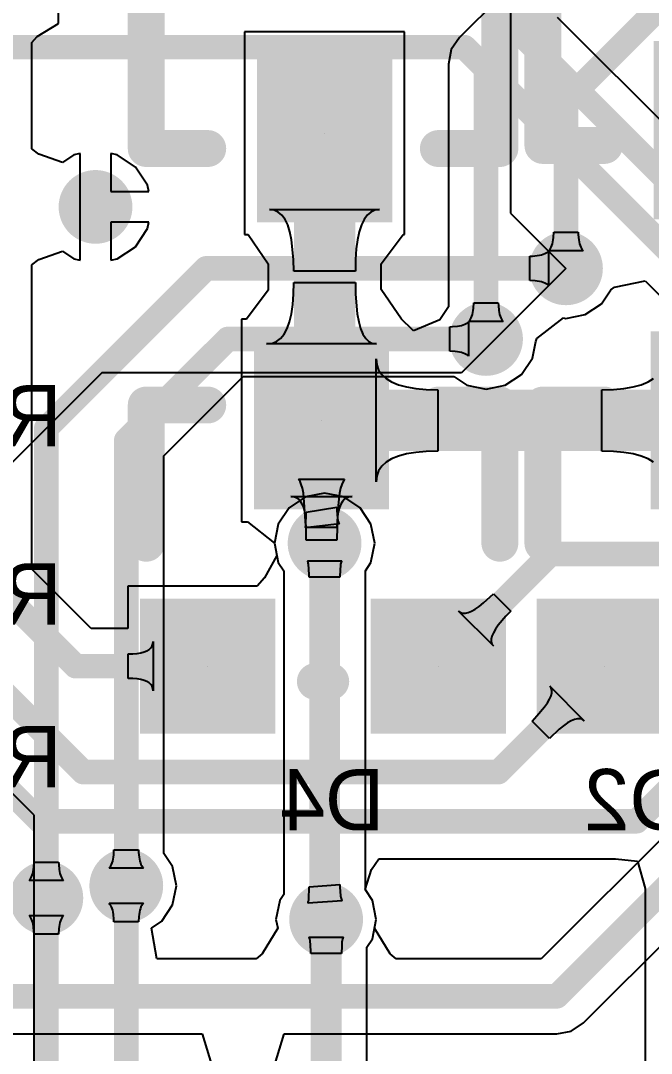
# Model space of a CAD drawing. Header units: millimetres. Extents: x -48 to 118, y -9 to 132.
# Drawn here: x 107.71 to 112.92, y 80.07 to 88.61 of the extents above; entities that cross this region are included whole.
import ezdxf

# ---------------------------------------------------------------- set-up
doc = ezdxf.new("R2010")
doc.units = ezdxf.units.MM
for name, color, linetype in [('BottomLayer', 5, 'Continuous'), ('BottomOverlay', 54, 'Continuous'), ('BottomPaste', 16, 'Continuous'), ('BottomSolder', 6, 'Continuous'), ('MultiLayer', 9, 'Continuous'), ('PadHoleLayer', 156, 'Continuous'), ('TopLayer', 1, 'Continuous'), ('TopSolder', 216, 'Continuous'), ('ViaHoleLayer', 16, 'Continuous')]:
    doc.layers.add(name, color=color, linetype=linetype)

# ---------------------------------------------------------------- blocks, each defined once
blk = doc.blocks.new('U_SOT_23_3_B_45')
at = {"layer": 'BottomLayer'}
for points in [[(-0.4572, -0.4572), (0.4572, -0.4572), (-0.4572, 0.4572), (0.4572, 0.4572)], [(1.4478, -0.4572), (2.3622, -0.4572), (1.4478, 0.4572), (2.3622, 0.4572)], [(0.508, -2.667), (1.4224, -2.667), (0.508, -1.397), (1.4224, -1.397)]]:
    blk.add_solid(points, dxfattribs=at)
at = {"layer": 'BottomOverlay', "const_width": 0.3048}
for points in [[(0.889, 0.127), (1.016, 0.127)], [(-0.508, -2.159), (-0.508, -1.016)], [(2.413, -2.159), (2.413, -1.016)], [(-0.508, -2.159), (0, -2.159)], [(1.905, -2.159), (2.413, -2.159)]]:
    blk.add_lwpolyline(points, dxfattribs=at)
at = {"layer": 'BottomOverlay', "const_width": 0.1524}
for points in [[(0.8128, 0.127, 1), (0.9652, 0.127, 1)], [(0.9398, 0.127, 1), (1.0922, 0.127, 1)], [(-0.5842, -1.016, 1), (-0.4318, -1.016, 1)], [(2.3368, -1.016, 1), (2.4892, -1.016, 1)], [(-0.5842, -2.159, 1), (-0.4318, -2.159, 1)], [(-0.5842, -2.159, 1), (-0.4318, -2.159, 1)], [(-0.0762, -2.159, 1), (0.0762, -2.159, 1)], [(1.8288, -2.159, 1), (1.9812, -2.159, 1)], [(2.3368, -2.159, 1), (2.4892, -2.159, 1)], [(2.3368, -2.159, 1), (2.4892, -2.159, 1)]]:
    blk.add_lwpolyline(points, format="xyb", close=True, dxfattribs=at)
at = {"layer": 'BottomPaste'}
for points in [[(-0.4572, -0.4572), (0.4572, -0.4572), (-0.4572, 0.4572), (0.4572, 0.4572)], [(1.4478, -0.4572), (2.3622, -0.4572), (1.4478, 0.4572), (2.3622, 0.4572)], [(0.508, -2.667), (1.4224, -2.667), (0.508, -1.397), (1.4224, -1.397)]]:
    blk.add_solid(points, dxfattribs=at)
at = {"layer": 'BottomSolder'}
for points in [[(-0.5588, -0.5588), (0.5588, -0.5588), (-0.5588, 0.5588), (0.5588, 0.5588)], [(1.3462, -0.5588), (2.4638, -0.5588), (1.3462, 0.5588), (2.4638, 0.5588)], [(0.4064, -2.7686), (1.524, -2.7686), (0.4064, -1.2954), (1.524, -1.2954)]]:
    blk.add_solid(points, dxfattribs=at)
at = {"layer": 'PadHoleLayer'}
for points in [[(0, 0), (0, 0), (0, 0), (0, 0)], [(1.905, 0), (1.905, 0), (1.905, 0), (1.905, 0)], [(0.9652, -2.032), (0.9652, -2.032), (0.9652, -2.032), (0.9652, -2.032)]]:
    blk.add_lwpolyline(points, close=True, dxfattribs=at)
blk = doc.blocks.new('U_SOT_23_3_B_46')
at = {"layer": 'BottomLayer'}
for points in [[(-0.4572, -0.4572), (0.4572, -0.4572), (-0.4572, 0.4572), (0.4572, 0.4572)], [(1.4478, -0.4572), (2.3622, -0.4572), (1.4478, 0.4572), (2.3622, 0.4572)], [(0.508, -2.667), (1.4224, -2.667), (0.508, -1.397), (1.4224, -1.397)]]:
    blk.add_solid(points, dxfattribs=at)
at = {"layer": 'BottomOverlay', "const_width": 0.3048}
for points in [[(1.016, 0.127), (0.889, 0.127)], [(-0.508, -1.016), (-0.508, -2.159)], [(2.413, -1.016), (2.413, -2.159)], [(0, -2.159), (-0.508, -2.159)], [(2.413, -2.159), (1.905, -2.159)]]:
    blk.add_lwpolyline(points, dxfattribs=at)
at = {"layer": 'BottomOverlay', "const_width": 0.1524}
for points in [[(0.8128, 0.127, 1), (0.9652, 0.127, 1)], [(0.9398, 0.127, 1), (1.0922, 0.127, 1)], [(-0.5842, -1.016, 1), (-0.4318, -1.016, 1)], [(2.3368, -1.016, 1), (2.4892, -1.016, 1)], [(-0.5842, -2.159, 1), (-0.4318, -2.159, 1)], [(-0.5842, -2.159, 1), (-0.4318, -2.159, 1)], [(-0.0762, -2.159, 1), (0.0762, -2.159, 1)], [(1.8288, -2.159, 1), (1.9812, -2.159, 1)], [(2.3368, -2.159, 1), (2.4892, -2.159, 1)], [(2.3368, -2.159, 1), (2.4892, -2.159, 1)]]:
    blk.add_lwpolyline(points, format="xyb", close=True, dxfattribs=at)
at = {"layer": 'BottomPaste'}
for points in [[(-0.4572, -0.4572), (0.4572, -0.4572), (-0.4572, 0.4572), (0.4572, 0.4572)], [(1.4478, -0.4572), (2.3622, -0.4572), (1.4478, 0.4572), (2.3622, 0.4572)], [(0.508, -2.667), (1.4224, -2.667), (0.508, -1.397), (1.4224, -1.397)]]:
    blk.add_solid(points, dxfattribs=at)
at = {"layer": 'BottomSolder'}
for points in [[(-0.5588, -0.5588), (0.5588, -0.5588), (-0.5588, 0.5588), (0.5588, 0.5588)], [(1.3462, -0.5588), (2.4638, -0.5588), (1.3462, 0.5588), (2.4638, 0.5588)], [(0.4064, -2.7686), (1.524, -2.7686), (0.4064, -1.2954), (1.524, -1.2954)]]:
    blk.add_solid(points, dxfattribs=at)
at = {"layer": 'PadHoleLayer'}
for points in [[(0, 0), (0, 0), (0, 0), (0, 0)], [(1.905, 0), (1.905, 0), (1.905, 0), (1.905, 0)], [(0.9652, -2.032), (0.9652, -2.032), (0.9652, -2.032), (0.9652, -2.032)]]:
    blk.add_lwpolyline(points, close=True, dxfattribs=at)
blk = doc.blocks.new('U_SOT_23_3_B_48')
at = {"layer": 'BottomLayer'}
for points in [[(-0.4572, -0.4572), (0.4572, -0.4572), (-0.4572, 0.4572), (0.4572, 0.4572)], [(1.4478, -0.4572), (2.3622, -0.4572), (1.4478, 0.4572), (2.3622, 0.4572)], [(0.508, -2.667), (1.4224, -2.667), (0.508, -1.397), (1.4224, -1.397)]]:
    blk.add_solid(points, dxfattribs=at)
at = {"layer": 'BottomOverlay', "const_width": 0.3048}
for points in [[(1.016, 0.127), (0.889, 0.127)], [(-0.508, -1.016), (-0.508, -2.159)], [(2.413, -1.016), (2.413, -2.159)], [(0, -2.159), (-0.508, -2.159)], [(2.413, -2.159), (1.905, -2.159)]]:
    blk.add_lwpolyline(points, dxfattribs=at)
at = {"layer": 'BottomOverlay', "const_width": 0.1524}
for points in [[(0.8128, 0.127, 1), (0.9652, 0.127, 1)], [(0.9398, 0.127, 1), (1.0922, 0.127, 1)], [(-0.5842, -1.016, 1), (-0.4318, -1.016, 1)], [(2.3368, -1.016, 1), (2.4892, -1.016, 1)], [(-0.5842, -2.159, 1), (-0.4318, -2.159, 1)], [(-0.5842, -2.159, 1), (-0.4318, -2.159, 1)], [(-0.0762, -2.159, 1), (0.0762, -2.159, 1)], [(1.8288, -2.159, 1), (1.9812, -2.159, 1)], [(2.3368, -2.159, 1), (2.4892, -2.159, 1)], [(2.3368, -2.159, 1), (2.4892, -2.159, 1)]]:
    blk.add_lwpolyline(points, format="xyb", close=True, dxfattribs=at)
at = {"layer": 'BottomPaste'}
for points in [[(-0.4572, -0.4572), (0.4572, -0.4572), (-0.4572, 0.4572), (0.4572, 0.4572)], [(1.4478, -0.4572), (2.3622, -0.4572), (1.4478, 0.4572), (2.3622, 0.4572)], [(0.508, -2.667), (1.4224, -2.667), (0.508, -1.397), (1.4224, -1.397)]]:
    blk.add_solid(points, dxfattribs=at)
at = {"layer": 'BottomSolder'}
for points in [[(-0.5588, -0.5588), (0.5588, -0.5588), (-0.5588, 0.5588), (0.5588, 0.5588)], [(1.3462, -0.5588), (2.4638, -0.5588), (1.3462, 0.5588), (2.4638, 0.5588)], [(0.4064, -2.7686), (1.524, -2.7686), (0.4064, -1.2954), (1.524, -1.2954)]]:
    blk.add_solid(points, dxfattribs=at)
at = {"layer": 'PadHoleLayer'}
for points in [[(0, 0), (0, 0), (0, 0), (0, 0)], [(1.905, 0), (1.905, 0), (1.905, 0), (1.905, 0)], [(0.9652, -2.032), (0.9652, -2.032), (0.9652, -2.032), (0.9652, -2.032)]]:
    blk.add_lwpolyline(points, close=True, dxfattribs=at)
blk = doc.blocks.new('U_SOT_23_3_B_49')
at = {"layer": 'BottomLayer'}
for points in [[(-0.4572, -0.4572), (0.4572, -0.4572), (-0.4572, 0.4572), (0.4572, 0.4572)], [(1.4478, -0.4572), (2.3622, -0.4572), (1.4478, 0.4572), (2.3622, 0.4572)], [(0.508, -2.667), (1.4224, -2.667), (0.508, -1.397), (1.4224, -1.397)]]:
    blk.add_solid(points, dxfattribs=at)
at = {"layer": 'BottomOverlay', "const_width": 0.3048}
for points in [[(0.889, 0.127), (1.016, 0.127)], [(-0.508, -2.159), (-0.508, -1.016)], [(2.413, -2.159), (2.413, -1.016)], [(-0.508, -2.159), (0, -2.159)], [(1.905, -2.159), (2.413, -2.159)]]:
    blk.add_lwpolyline(points, dxfattribs=at)
at = {"layer": 'BottomOverlay', "const_width": 0.1524}
for points in [[(0.8128, 0.127, 1), (0.9652, 0.127, 1)], [(0.9398, 0.127, 1), (1.0922, 0.127, 1)], [(-0.5842, -1.016, 1), (-0.4318, -1.016, 1)], [(2.3368, -1.016, 1), (2.4892, -1.016, 1)], [(-0.5842, -2.159, 1), (-0.4318, -2.159, 1)], [(-0.5842, -2.159, 1), (-0.4318, -2.159, 1)], [(-0.0762, -2.159, 1), (0.0762, -2.159, 1)], [(1.8288, -2.159, 1), (1.9812, -2.159, 1)], [(2.3368, -2.159, 1), (2.4892, -2.159, 1)], [(2.3368, -2.159, 1), (2.4892, -2.159, 1)]]:
    blk.add_lwpolyline(points, format="xyb", close=True, dxfattribs=at)
at = {"layer": 'BottomPaste'}
for points in [[(-0.4572, -0.4572), (0.4572, -0.4572), (-0.4572, 0.4572), (0.4572, 0.4572)], [(1.4478, -0.4572), (2.3622, -0.4572), (1.4478, 0.4572), (2.3622, 0.4572)], [(0.508, -2.667), (1.4224, -2.667), (0.508, -1.397), (1.4224, -1.397)]]:
    blk.add_solid(points, dxfattribs=at)
at = {"layer": 'BottomSolder'}
for points in [[(-0.5588, -0.5588), (0.5588, -0.5588), (-0.5588, 0.5588), (0.5588, 0.5588)], [(1.3462, -0.5588), (2.4638, -0.5588), (1.3462, 0.5588), (2.4638, 0.5588)], [(0.4064, -2.7686), (1.524, -2.7686), (0.4064, -1.2954), (1.524, -1.2954)]]:
    blk.add_solid(points, dxfattribs=at)
at = {"layer": 'PadHoleLayer'}
for points in [[(0, 0), (0, 0), (0, 0), (0, 0)], [(1.905, 0), (1.905, 0), (1.905, 0), (1.905, 0)], [(0.9652, -2.032), (0.9652, -2.032), (0.9652, -2.032), (0.9652, -2.032)]]:
    blk.add_lwpolyline(points, close=True, dxfattribs=at)

msp = doc.modelspace()

# ---------------------------------------------------------------- linework, layer by layer
at = {"layer": 'BottomLayer'}
for p, q in [((108.0262, 88.5866), (108.0262, 89.0524)), ((108.0262, 88.5866), (108.0262, 89.0524)), ((111.6633, 88.7985), (111.3371, 88.4723)), ((111.6633, 88.7985), (111.3371, 88.4723)), ((107.8483, 88.4806), (108.0262, 88.5866)), ((107.8483, 88.4806), (108.0262, 88.5866)), ((107.8036, 88.4307), (107.8483, 88.4806)), ((107.8036, 88.4307), (107.8483, 88.4806)), ((110.8836, 88.5191), (109.5628, 88.5191)), ((109.5628, 88.5191), (109.5628, 87.0967)), ((110.8836, 88.5191), (109.5628, 88.5191)), ((109.5628, 88.5191), (109.5628, 87.0967)), ((110.8836, 87.0967), (110.8836, 88.5191)), ((110.8836, 87.0967), (110.8836, 88.5191)), ((111.3371, 88.4723), (111.2697, 88.3715)), ((111.3371, 88.4723), (111.2697, 88.3715)), ((107.8036, 87.5509), (107.8036, 88.4307)), ((107.8036, 87.5509), (107.8036, 88.4307)), ((111.2697, 88.3715), (111.246, 88.2525)), ((111.2697, 88.3715), (111.246, 88.2525)), ((111.246, 88.2525), (111.246, 86.2454)), ((111.246, 88.2525), (111.246, 86.2454)), ((107.8615, 87.5069), (107.8036, 87.5509)), ((107.8615, 87.5069), (107.8036, 87.5509)), ((108.0576, 87.4384), (107.8615, 87.5069)), ((108.0576, 87.4384), (107.8615, 87.5069)), ((108.1526, 87.5019), (108.0576, 87.4384)), ((108.1526, 87.5019), (108.0576, 87.4384)), ((108.204, 87.5121), (108.1526, 87.5019)), ((108.204, 87.5121), (108.1526, 87.5019)), ((108.204, 87.0712), (108.204, 87.5121)), ((108.204, 87.0712), (108.204, 87.5121)), ((108.5094, 87.5019), (108.458, 87.5121)), ((108.458, 87.5121), (108.458, 87.1982)), ((108.5094, 87.5019), (108.458, 87.5121)), ((108.458, 87.5121), (108.458, 87.1982)), ((108.6606, 87.4008), (108.5094, 87.5019)), ((108.6606, 87.4008), (108.5094, 87.5019)), ((108.7617, 87.2496), (108.6606, 87.4008)), ((108.7617, 87.2496), (108.6606, 87.4008)), ((108.458, 87.1982), (108.7719, 87.1982)), ((108.458, 87.1982), (108.7719, 87.1982)), ((108.7719, 87.1982), (108.7617, 87.2496)), ((108.7719, 87.1982), (108.7617, 87.2496)), ((108.204, 86.6303), (108.204, 87.0712)), ((108.204, 86.6303), (108.204, 87.0712)), ((109.5628, 87.0536), (109.5619, 87.049)), ((109.5628, 87.0536), (109.5619, 87.049)), ((109.5619, 87.049), (109.5628, 86.8427)), ((109.5619, 87.049), (109.5628, 86.8427)), ((109.5628, 87.0967), (109.5628, 87.0536)), ((109.5628, 87.0967), (109.5628, 87.0536)), ((109.8071, 87.0439), (109.7691, 87.049)), ((109.7691, 87.049), (110.6774, 87.049)), ((109.8411, 87.0286), (109.8071, 87.0439)), ((109.8712, 87.0032), (109.8411, 87.0286)), ((110.6053, 87.0286), (110.5753, 87.0032)), ((110.6394, 87.0439), (110.6053, 87.0286)), ((110.6774, 87.049), (110.6394, 87.0439)), ((110.8836, 87.0537), (110.8836, 87.0967)), ((110.8836, 87.0537), (110.8836, 87.0967)), ((110.8846, 87.049), (110.8836, 87.0537)), ((110.8846, 87.049), (110.8836, 87.0537)), ((110.8836, 86.8427), (110.8846, 87.049)), ((110.8836, 86.8427), (110.8846, 87.049)), ((108.7719, 86.9442), (108.458, 86.9442)), ((108.458, 86.9442), (108.458, 86.6303)), ((108.7719, 86.9442), (108.458, 86.9442)), ((108.458, 86.9442), (108.458, 86.6303)), ((108.7617, 86.8928), (108.7719, 86.9442)), ((108.7617, 86.8928), (108.7719, 86.9442)), ((109.8972, 86.9677), (109.8712, 87.0032)), ((109.9192, 86.922), (109.8972, 86.9677)), ((110.5493, 86.9677), (110.5273, 86.922)), ((110.5753, 87.0032), (110.5493, 86.9677)), ((108.6606, 86.7416), (108.7617, 86.8928)), ((108.6606, 86.7416), (108.7617, 86.8928)), ((109.9372, 86.8661), (109.9192, 86.922)), ((109.9512, 86.8), (109.9372, 86.8661)), ((110.5093, 86.8661), (110.4953, 86.8)), ((110.5273, 86.922), (110.5093, 86.8661)), ((112.114, 86.8188), (112.1156, 86.8611)), ((112.1156, 86.8611), (112.3188, 86.8611)), ((112.3188, 86.8611), (112.3192, 86.8392)), ((109.5628, 86.8427), (109.591, 86.8427)), ((109.5628, 86.8427), (109.591, 86.8427)), ((109.591, 86.8427), (109.7571, 86.6012)), ((109.591, 86.8427), (109.7571, 86.6012)), ((109.9672, 86.6375), (109.9512, 86.8)), ((110.4953, 86.8), (110.4852, 86.7238)), ((110.6894, 86.6012), (110.8731, 86.8427)), ((110.6894, 86.6012), (110.8731, 86.8427)), ((110.8731, 86.8427), (110.8836, 86.8427)), ((110.8731, 86.8427), (110.8836, 86.8427)), ((112.101, 86.7519), (112.1054, 86.7664)), ((112.1054, 86.7664), (112.1091, 86.7824)), ((112.1091, 86.7824), (112.1119, 86.7999)), ((112.1119, 86.7999), (112.114, 86.8188)), ((112.3192, 86.8392), (112.3225, 86.7999)), ((112.3225, 86.7999), (112.3253, 86.7824)), ((112.3253, 86.7824), (112.329, 86.7664)), ((112.329, 86.7664), (112.3334, 86.7519)), ((107.8615, 86.6355), (108.0576, 86.704)), ((107.8615, 86.6355), (108.0576, 86.704)), ((108.0576, 86.704), (108.1526, 86.6405)), ((108.0576, 86.704), (108.1526, 86.6405)), ((108.5094, 86.6405), (108.6606, 86.7416)), ((108.5094, 86.6405), (108.6606, 86.7416)), ((110.4852, 86.7238), (110.4792, 86.6375)), ((112.075, 86.7083), (112.0827, 86.717)), ((112.3594, 86.7083), (112.075, 86.7083)), ((112.0827, 86.717), (112.0896, 86.7272)), ((112.0896, 86.7272), (112.0957, 86.7388)), ((112.0957, 86.7388), (112.101, 86.7519)), ((112.3334, 86.7519), (112.3387, 86.7388)), ((112.3387, 86.7388), (112.3448, 86.7272)), ((112.3448, 86.7272), (112.3517, 86.717)), ((112.3517, 86.717), (112.3594, 86.7083)), ((107.8036, 86.5915), (107.8615, 86.6355)), ((107.8036, 86.5915), (107.8615, 86.6355)), ((107.8036, 84.0757), (107.8036, 86.5915)), ((107.8036, 84.0757), (107.8036, 86.5915)), ((108.1526, 86.6405), (108.204, 86.6303)), ((108.1526, 86.6405), (108.204, 86.6303)), ((108.458, 86.6303), (108.5094, 86.6405)), ((108.458, 86.6303), (108.5094, 86.6405)), ((109.7571, 86.6012), (109.7571, 86.3828)), ((109.7571, 86.6012), (109.7571, 86.3828)), ((109.9692, 86.541), (109.9672, 86.6375)), ((110.4792, 86.6375), (110.4772, 86.541)), ((110.6894, 86.388), (110.6894, 86.6012)), ((110.6894, 86.388), (110.6894, 86.6012)), ((110.4772, 86.541), (109.9692, 86.541)), ((109.967, 86.3493), (109.9692, 86.4459)), ((109.9692, 86.4459), (110.4772, 86.4459)), ((110.4772, 86.4459), (110.479, 86.3493)), ((109.7571, 86.3828), (109.5771, 86.1441)), ((109.7571, 86.3828), (109.5771, 86.1441)), ((109.9602, 86.263), (109.967, 86.3493)), ((110.479, 86.3493), (110.493, 86.1868)), ((110.8582, 86.1441), (110.6894, 86.388)), ((110.8582, 86.1441), (110.6894, 86.388)), ((109.9489, 86.1868), (109.9602, 86.263)), ((111.4536, 86.2346), (111.4552, 86.2769)), ((111.4552, 86.2769), (111.6584, 86.2769)), ((111.6584, 86.2769), (111.6588, 86.255)), ((111.6588, 86.255), (111.6621, 86.2157)), ((109.9332, 86.1207), (109.9489, 86.1868)), ((110.493, 86.1868), (110.5052, 86.1207)), ((111.246, 86.2454), (111.174, 86.1376)), ((111.246, 86.2454), (111.174, 86.1376)), ((111.4353, 86.1546), (111.4406, 86.1677)), ((111.4406, 86.1677), (111.445, 86.1822)), ((111.445, 86.1822), (111.4487, 86.1982)), ((111.4487, 86.1982), (111.4515, 86.2157)), ((111.4515, 86.2157), (111.4536, 86.2346)), ((111.6621, 86.2157), (111.6649, 86.1982)), ((111.6649, 86.1982), (111.6686, 86.1822)), ((111.6686, 86.1822), (111.673, 86.1677)), ((111.673, 86.1677), (111.6783, 86.1546)), ((109.5374, 86.1441), (109.5365, 85.9379)), ((109.5374, 86.1441), (109.5365, 85.9379)), ((109.5771, 86.1441), (109.5374, 86.1441)), ((109.5771, 86.1441), (109.5374, 86.1441)), ((109.9129, 86.0649), (109.9332, 86.1207)), ((110.5052, 86.1207), (110.5209, 86.0649)), ((110.9454, 86.0569), (110.8582, 86.1441)), ((110.8582, 86.1441), (110.8582, 86.1441)), ((110.9454, 86.0569), (110.8582, 86.1441)), ((110.8582, 86.1441), (110.8582, 86.1441)), ((111.174, 86.1376), (110.9584, 86.0474)), ((111.174, 86.1376), (110.9584, 86.0474)), ((111.4146, 86.1241), (111.4223, 86.1328)), ((111.699, 86.1241), (111.4146, 86.1241)), ((111.4223, 86.1328), (111.4292, 86.143)), ((111.4292, 86.143), (111.4353, 86.1546)), ((111.6783, 86.1546), (111.6844, 86.143)), ((111.6844, 86.143), (111.6913, 86.1328)), ((111.6913, 86.1328), (111.699, 86.1241)), ((109.8587, 85.9836), (109.888, 86.0191)), ((109.888, 86.0191), (109.9129, 86.0649)), ((110.5209, 86.0649), (110.5401, 86.0191)), ((110.5401, 86.0191), (110.5629, 85.9836)), ((110.9584, 86.0474), (110.9454, 86.0569)), ((110.9584, 86.0474), (110.9454, 86.0569)), ((109.5365, 85.9379), (109.5374, 85.9332)), ((109.5365, 85.9379), (109.5374, 85.9332)), ((109.5374, 85.9332), (109.5374, 85.8901)), ((109.5374, 85.9332), (109.5374, 85.8901)), ((109.7437, 85.9379), (109.7865, 85.9429)), ((110.652, 85.9379), (109.7437, 85.9379)), ((109.7865, 85.9429), (109.8249, 85.9582)), ((109.8249, 85.9582), (109.8587, 85.9836)), ((110.5629, 85.9836), (110.5891, 85.9582)), ((110.5891, 85.9582), (110.6188, 85.9429)), ((110.6188, 85.9429), (110.652, 85.9379)), ((109.5374, 85.8901), (109.5374, 84.4677)), ((109.5374, 85.8901), (109.5374, 84.4677)), ((110.6489, 84.7979), (110.6489, 85.8139)), ((110.6489, 85.8139), (110.6541, 85.7656)), ((110.6541, 85.7656), (110.6694, 85.7225)), ((110.6694, 85.7225), (110.6949, 85.6844)), ((110.6949, 85.6844), (110.7307, 85.6513)), ((110.7307, 85.6513), (110.7767, 85.6234)), ((112.8955, 85.6234), (112.9415, 85.6513)), ((110.7767, 85.6234), (110.8329, 85.6005)), ((110.8329, 85.6005), (110.8994, 85.5828)), ((110.8994, 85.5828), (110.976, 85.5701)), ((110.976, 85.5701), (111.0629, 85.5624)), ((112.6093, 85.5624), (112.6962, 85.5701)), ((112.6962, 85.5701), (112.7729, 85.5828)), ((112.7729, 85.5828), (112.8393, 85.6005)), ((112.8393, 85.6005), (112.8955, 85.6234)), ((111.0629, 85.5624), (111.16, 85.5599)), ((111.16, 85.5599), (111.16, 85.0519)), ((112.5122, 85.5599), (112.6093, 85.5624)), ((112.5122, 85.0519), (112.5122, 85.5599)), ((110.7767, 84.9884), (110.7307, 84.9605)), ((110.8329, 85.0113), (110.7767, 84.9884)), ((110.8994, 85.029), (110.8329, 85.0113)), ((110.976, 85.0417), (110.8994, 85.029)), ((111.0629, 85.0494), (110.976, 85.0417)), ((111.16, 85.0519), (111.0629, 85.0494)), ((112.6093, 85.0494), (112.5122, 85.0519)), ((112.6962, 85.0417), (112.6093, 85.0494)), ((112.7729, 85.029), (112.6962, 85.0417)), ((112.8393, 85.0113), (112.7729, 85.029)), ((112.8955, 84.9884), (112.8393, 85.0113)), ((112.9415, 84.9605), (112.8955, 84.9884)), ((110.6694, 84.8893), (110.6541, 84.8462)), ((110.6949, 84.9274), (110.6694, 84.8893)), ((110.7307, 84.9605), (110.6949, 84.9274)), ((110.0202, 84.8018), (110.0083, 84.8194)), ((110.0083, 84.8194), (110.3874, 84.8194)), ((110.0308, 84.7768), (110.0202, 84.8018)), ((110.3755, 84.8018), (110.3649, 84.7768)), ((110.3874, 84.8194), (110.3755, 84.8018)), ((110.6541, 84.8462), (110.6489, 84.7979)), ((110.0402, 84.7446), (110.0308, 84.7768)), ((110.0483, 84.7051), (110.0402, 84.7446)), ((110.3555, 84.7446), (110.3474, 84.7051)), ((110.3649, 84.7768), (110.3555, 84.7446)), ((109.968, 84.6744), (109.9438, 84.677)), ((109.9438, 84.677), (110.4518, 84.677)), ((109.9896, 84.6667), (109.968, 84.6744)), ((110.0086, 84.6539), (109.9896, 84.6667)), ((110.0251, 84.6359), (110.0086, 84.6539)), ((110.0391, 84.6127), (110.0251, 84.6359)), ((110.0702, 84.3985), (110.0483, 84.7051)), ((110.3405, 84.6584), (110.3305, 84.543)), ((110.3474, 84.7051), (110.3405, 84.6584)), ((110.3706, 84.6359), (110.3566, 84.6127)), ((110.3871, 84.6539), (110.3706, 84.6359)), ((110.4061, 84.6667), (110.3871, 84.6539)), ((110.4277, 84.6744), (110.4061, 84.6667)), ((110.4518, 84.677), (110.4277, 84.6744)), ((110.0505, 84.5845), (110.0391, 84.6127)), ((110.0594, 84.551), (110.0505, 84.5845)), ((110.0658, 84.5125), (110.0594, 84.551)), ((110.0708, 84.5464), (110.3248, 84.5879)), ((110.0708, 84.5233), (110.0708, 84.5464)), ((110.3248, 84.5879), (110.3251, 84.5649)), ((110.3305, 84.543), (110.3248, 84.3153)), ((110.3251, 84.5649), (110.3302, 84.4939)), ((110.3363, 84.551), (110.3299, 84.5125)), ((110.3452, 84.5845), (110.3363, 84.551)), ((110.3566, 84.6127), (110.3452, 84.5845)), ((109.5374, 84.4677), (109.5852, 84.4677)), ((109.5374, 84.4677), (109.5852, 84.4677)), ((109.5852, 84.4677), (109.8088, 84.29)), ((109.5852, 84.4677), (109.8088, 84.29)), ((110.0696, 84.4688), (110.0658, 84.5125)), ((110.0691, 84.4532), (110.0708, 84.5233)), ((110.0708, 84.4199), (110.0696, 84.4688)), ((110.3261, 84.4688), (110.3248, 84.4199)), ((110.3299, 84.5125), (110.3261, 84.4688)), ((110.3302, 84.4939), (110.3325, 84.4813)), ((110.3325, 84.4813), (110.3353, 84.4708)), ((110.3353, 84.4708), (110.3385, 84.4624)), ((110.3385, 84.4624), (110.3421, 84.456)), ((110.3421, 84.456), (110.3462, 84.4517)), ((110.3462, 84.4517), (110.0639, 84.4163)), ((110.0639, 84.4163), (110.0653, 84.4191)), ((110.0653, 84.4191), (110.0664, 84.4243)), ((110.0664, 84.4243), (110.0675, 84.4316)), ((110.0675, 84.4316), (110.0691, 84.4532)), ((110.0708, 84.3153), (110.0702, 84.3985)), ((110.3248, 84.4199), (110.0708, 84.4199)), ((109.8088, 84.29), (109.829, 84.1883)), ((109.8088, 84.29), (109.829, 84.1883)), ((110.3248, 84.3153), (110.0708, 84.3153)), ((109.829, 84.1883), (109.7281, 84.0041)), ((109.829, 84.1883), (109.7281, 84.0041)), ((108.2946, 83.5847), (107.8036, 84.0757)), ((108.2946, 83.5847), (107.8036, 84.0757)), ((109.7281, 84.0041), (109.6666, 83.9343)), ((109.7281, 84.0041), (109.6666, 83.9343)), ((109.6666, 83.9343), (108.5976, 83.9343)), ((108.5976, 83.9343), (108.5976, 83.5847)), ((109.6666, 83.9343), (108.5976, 83.9343)), ((108.5976, 83.9343), (108.5976, 83.5847)), ((111.5367, 83.797), (111.6172, 83.8717)), ((111.6172, 83.8717), (111.7609, 83.7281)), ((111.5008, 83.7683), (111.5367, 83.797)), ((111.6172, 83.4407), (111.3298, 83.7281)), ((111.3298, 83.7281), (111.3456, 83.7166)), ((111.3456, 83.7166), (111.3643, 83.7108)), ((111.3643, 83.7108), (111.3859, 83.7108)), ((111.3859, 83.7108), (111.4103, 83.7166)), ((111.4103, 83.7166), (111.4376, 83.7281)), ((111.4376, 83.7281), (111.4678, 83.7453)), ((111.4678, 83.7453), (111.5008, 83.7683)), ((111.7206, 83.6864), (111.6574, 83.6117)), ((111.7609, 83.7281), (111.7206, 83.6864)), ((111.6574, 83.6117), (111.6344, 83.5786)), ((108.5976, 83.5847), (108.2946, 83.5847)), ((108.5976, 83.5847), (108.2946, 83.5847)), ((111.6057, 83.5211), (111.5999, 83.4967)), ((111.6172, 83.5484), (111.6057, 83.5211)), ((111.6344, 83.5786), (111.6172, 83.5484)), ((108.7884, 83.4253), (108.7987, 83.4405)), ((108.7987, 83.4405), (108.8049, 83.4578)), ((108.8049, 83.4578), (108.8069, 83.4771)), ((108.8069, 83.4771), (108.8069, 83.0707)), ((111.5999, 83.4967), (111.5999, 83.4752)), ((111.5999, 83.4752), (111.6057, 83.4565)), ((111.6057, 83.4565), (111.6172, 83.4407)), ((108.6007, 83.3755), (108.6399, 83.3765)), ((108.6007, 83.1723), (108.6007, 83.3755)), ((108.6399, 83.3765), (108.6749, 83.3796)), ((108.6749, 83.3796), (108.7059, 83.3846)), ((108.7059, 83.3846), (108.7327, 83.3918)), ((108.7327, 83.3918), (108.7554, 83.4009)), ((108.7554, 83.4009), (108.7739, 83.4121)), ((108.7739, 83.4121), (108.7884, 83.4253)), ((108.6399, 83.1713), (108.6007, 83.1723)), ((108.6749, 83.1682), (108.6399, 83.1713)), ((108.7059, 83.1632), (108.6749, 83.1682)), ((108.7327, 83.156), (108.7059, 83.1632)), ((108.7554, 83.1469), (108.7327, 83.156)), ((108.7739, 83.1357), (108.7554, 83.1469)), ((108.7884, 83.1225), (108.7739, 83.1357)), ((108.7987, 83.1073), (108.7884, 83.1225)), ((108.8049, 83.09), (108.7987, 83.1073)), ((108.8069, 83.0707), (108.8049, 83.09)), ((112.0947, 83.0916), (112.0835, 83.1071)), ((112.0835, 83.1071), (112.3678, 82.8228)), ((112.1001, 83.0731), (112.0947, 83.0916)), ((112.082, 83.0001), (112.0937, 83.0274)), ((112.0937, 83.0274), (112.0998, 83.0517)), ((112.0998, 83.0517), (112.1001, 83.0731)), ((111.9773, 82.8617), (112.0411, 82.9368)), ((112.0411, 82.9368), (112.0644, 82.9699)), ((112.0644, 82.9699), (112.082, 83.0001)), ((111.9367, 82.8197), (111.9773, 82.8617)), ((112.2881, 82.8331), (112.2608, 82.8213)), ((112.3124, 82.8391), (112.2881, 82.8331)), ((112.3338, 82.8394), (112.3124, 82.8391)), ((112.3523, 82.834), (112.3338, 82.8394)), ((112.3678, 82.8228), (112.3523, 82.834)), ((112.0804, 82.6761), (111.9367, 82.8197)), ((112.1614, 82.7514), (112.0804, 82.6761)), ((112.1975, 82.7804), (112.1614, 82.7514)), ((112.2306, 82.8037), (112.1975, 82.7804)), ((112.2608, 82.8213), (112.2306, 82.8037)), ((107.823, 82.042), (107.1626, 82.7024)), ((107.823, 79.6036), (107.823, 82.042)), ((110.6106, 81.591), (110.6716, 81.6804)), ((110.6106, 81.591), (110.6716, 81.6804)), ((110.6716, 81.6804), (112.6271, 81.6804)), ((110.6716, 81.6804), (112.6271, 81.6804)), ((112.6271, 81.6804), (112.807, 81.6608)), ((112.6271, 81.6804), (112.807, 81.6608)), ((112.807, 81.6608), (112.8716, 81.4354)), ((112.807, 81.6608), (112.8716, 81.4354)), ((110.559, 81.4264), (110.6106, 81.591)), ((110.559, 81.4264), (110.6106, 81.591)), ((110.6188, 81.337), (110.559, 81.4264)), ((110.6188, 81.337), (110.559, 81.4264)), ((112.8716, 81.4354), (112.8716, 78.5385)), ((112.8716, 81.4354), (112.8716, 78.5385)), ((108.4505, 81.304), (108.4428, 81.3127)), ((108.4428, 81.3127), (108.7272, 81.3127)), ((108.4574, 81.2938), (108.4505, 81.304)), ((108.7195, 81.304), (108.7126, 81.2938)), ((108.7272, 81.3127), (108.7195, 81.304)), ((110.6504, 81.1784), (110.6188, 81.337)), ((110.6504, 81.1784), (110.6188, 81.337)), ((107.7901, 81.2024), (107.7824, 81.2111)), ((107.7824, 81.2111), (108.0668, 81.2111)), ((108.0668, 81.2111), (108.0591, 81.2024)), ((108.4635, 81.2822), (108.4574, 81.2938)), ((108.4688, 81.2691), (108.4635, 81.2822)), ((108.4732, 81.2546), (108.4688, 81.2691)), ((108.4769, 81.2386), (108.4732, 81.2546)), ((108.4797, 81.2211), (108.4769, 81.2386)), ((108.483, 81.1818), (108.4797, 81.2211)), ((108.6903, 81.2211), (108.6882, 81.2022)), ((108.6931, 81.2386), (108.6903, 81.2211)), ((108.6968, 81.2546), (108.6931, 81.2386)), ((108.7012, 81.2691), (108.6968, 81.2546)), ((108.7065, 81.2822), (108.7012, 81.2691)), ((108.7126, 81.2938), (108.7065, 81.2822)), ((107.797, 81.1922), (107.7901, 81.2024)), ((107.8031, 81.1806), (107.797, 81.1922)), ((107.8084, 81.1675), (107.8031, 81.1806)), ((107.8128, 81.153), (107.8084, 81.1675)), ((107.8165, 81.137), (107.8128, 81.153)), ((107.8193, 81.1195), (107.8165, 81.137)), ((108.0327, 81.137), (108.0299, 81.1195)), ((108.0364, 81.153), (108.0327, 81.137)), ((108.0408, 81.1675), (108.0364, 81.153)), ((108.0461, 81.1806), (108.0408, 81.1675)), ((108.0522, 81.1922), (108.0461, 81.1806)), ((108.0591, 81.2024), (108.0522, 81.1922)), ((108.4834, 81.1599), (108.483, 81.1818)), ((108.6866, 81.1599), (108.4834, 81.1599)), ((108.6882, 81.2022), (108.6866, 81.1599)), ((110.6188, 81.0198), (110.6504, 81.1784)), ((110.6188, 81.0198), (110.6504, 81.1784)), ((107.8226, 81.0802), (107.8193, 81.1195)), ((107.823, 81.0583), (107.8226, 81.0802)), ((108.0262, 81.0583), (107.823, 81.0583)), ((108.0278, 81.1006), (108.0262, 81.0583)), ((108.0299, 81.1195), (108.0278, 81.1006)), ((110.0967, 81.0292), (110.0938, 81.0333)), ((110.0938, 81.0333), (110.3782, 81.0333)), ((110.0992, 81.0231), (110.0967, 81.0292)), ((110.1015, 81.0148), (110.0992, 81.0231)), ((110.1035, 81.0044), (110.1015, 81.0148)), ((110.1088, 80.9209), (110.1035, 81.0044)), ((110.3644, 80.9607), (110.363, 80.8979)), ((110.3668, 80.992), (110.3644, 80.9607)), ((110.3685, 81.0044), (110.3668, 80.992)), ((110.3705, 81.0148), (110.3685, 81.0044)), ((110.3728, 81.0231), (110.3705, 81.0148)), ((110.3753, 81.0292), (110.3728, 81.0231)), ((110.3782, 81.0333), (110.3753, 81.0292)), ((110.5727, 80.9508), (110.6188, 81.0198)), ((110.5727, 80.9508), (110.6188, 81.0198)), ((110.109, 80.8979), (110.1088, 80.9209)), ((110.363, 80.8979), (110.109, 80.8979)), ((110.5727, 76.7334), (110.5727, 80.9508)), ((110.5727, 76.7334), (110.5727, 80.9508))]:
    msp.add_line(p, q, dxfattribs=at)
for points, const_width in [([(112.2172, 87.947), (114.0085, 89.7383)], 0.2032), ([(111.5568, 88.2525), (112.5346, 89.2303)], 0.2032), ([(111.5568, 85.979), (111.5568, 88.2525)], 0.2032), ([(112.2172, 86.5632), (112.2172, 87.947)], 0.2032), ([(110.1978, 87.6555), (110.2232, 87.6809)], 0.508), ([(110.2232, 85.3059), (110.2232, 87.6809)], 0.508), ([(110.2232, 85.3059), (113.4744, 85.3059)], 0.508), ([(110.2232, 85.0139), (110.2232, 85.3059)], 0.508), ([(110.1978, 84.9885), (110.2232, 85.0139)], 0.508), ([(110.1978, 84.3153), (110.1978, 84.9885)], 0.254), ([(110.1978, 84.3153), (110.2232, 84.29)], 0.254), ([(111.163, 83.2739), (112.0901, 84.201)], 0.2032), ([(112.0901, 84.201), (116.332, 84.201)], 0.2032), ([(107.4928, 83.947), (108.1659, 83.2739)], 0.2032), ([(107.0864, 83.5406), (108.2294, 82.3976)], 0.2032), ([(108.1659, 83.2739), (109.258, 83.2739)], 0.2032), ([(111.6583, 82.3976), (112.5346, 83.2739)], 0.2032), ([(112.8014, 81.9912), (113.5126, 82.7024)], 0.2032), ([(107.3404, 82.5246), (107.8738, 81.9912)], 0.2032), ([(108.2294, 82.3976), (111.6583, 82.3976)], 0.2032), ([(107.8738, 81.9912), (112.8014, 81.9912)], 0.2032), ([(108.585, 73.2536), (108.585, 81.4578)], 0.2032), ([(107.9246, 78.8162), (107.9246, 81.3562)], 0.2032), ([(110.236, 74.2939), (110.236, 81.1784)], 0.254)]:
    msp.add_lwpolyline(points, dxfattribs=dict(at, const_width=const_width))
for points, const_width in [([(111.506, 88.2525, 1), (111.6076, 88.2525, 1)], 0.1016), ([(111.506, 88.2525, 1), (111.6076, 88.2525, 1)], 0.1016), ([(112.1664, 87.947, 1), (112.268, 87.947, 1)], 0.1016), ([(112.1664, 87.947, 1), (112.268, 87.947, 1)], 0.1016), ([(110.0708, 87.6555, 1), (110.3248, 87.6555, 1)], 0.254), ([(110.0962, 87.6809, 1), (110.3502, 87.6809, 1)], 0.254), ([(110.0962, 87.6809, 1), (110.3502, 87.6809, 1)], 0.254), ([(108.2294, 87.0712, 1), (108.4326, 87.0712, 1)], 0.2032), ([(112.1156, 86.5632, 1), (112.3188, 86.5632, 1)], 0.2032), ([(112.1664, 86.5632, 1), (112.268, 86.5632, 1)], 0.1016), ([(111.4552, 85.979, 1), (111.6584, 85.979, 1)], 0.2032), ([(111.506, 85.979, 1), (111.6076, 85.979, 1)], 0.1016), ([(110.0962, 85.3059, 1), (110.3502, 85.3059, 1)], 0.254), ([(110.0962, 85.3059, 1), (110.3502, 85.3059, 1)], 0.254), ([(110.0962, 85.3059, 1), (110.3502, 85.3059, 1)], 0.254), ([(110.0708, 84.9885, 1), (110.3248, 84.9885, 1)], 0.254), ([(110.0962, 85.0139, 1), (110.3502, 85.0139, 1)], 0.254), ([(110.0962, 85.0139, 1), (110.3502, 85.0139, 1)], 0.254), ([(110.1343, 84.9885, 1), (110.2613, 84.9885, 1)], 0.127), ([(110.1216, 84.29, 1), (110.3248, 84.29, 1)], 0.2032), ([(110.1343, 84.3153, 1), (110.2613, 84.3153, 1)], 0.127), ([(110.1343, 84.3153, 1), (110.2613, 84.3153, 1)], 0.127), ([(110.1597, 84.29, 1), (110.2867, 84.29, 1)], 0.127), ([(112.0393, 84.201, 1), (112.1409, 84.201, 1)], 0.1016), ([(112.0393, 84.201, 1), (112.1409, 84.201, 1)], 0.1016), ([(108.1151, 83.2739, 1), (108.2167, 83.2739, 1)], 0.1016), ([(108.1151, 83.2739, 1), (108.2167, 83.2739, 1)], 0.1016), ([(109.2072, 83.2739, 1), (109.3088, 83.2739, 1)], 0.1016), ([(111.1122, 83.2739, 1), (111.2138, 83.2739, 1)], 0.1016), ([(112.4838, 83.2739, 1), (112.5854, 83.2739, 1)], 0.1016), ([(108.1786, 82.3976, 1), (108.2802, 82.3976, 1)], 0.1016), ([(108.1786, 82.3976, 1), (108.2802, 82.3976, 1)], 0.1016), ([(111.6075, 82.3976, 1), (111.7091, 82.3976, 1)], 0.1016), ([(111.6075, 82.3976, 1), (111.7091, 82.3976, 1)], 0.1016), ([(107.823, 81.9912, 1), (107.9246, 81.9912, 1)], 0.1016), ([(107.823, 81.9912, 1), (107.9246, 81.9912, 1)], 0.1016), ([(112.7506, 81.9912, 1), (112.8522, 81.9912, 1)], 0.1016), ([(112.7506, 81.9912, 1), (112.8522, 81.9912, 1)], 0.1016), ([(108.4834, 81.4578, 1), (108.6866, 81.4578, 1)], 0.2032), ([(107.823, 81.3562, 1), (108.0262, 81.3562, 1)], 0.2032), ([(108.5342, 81.4578, 1), (108.6358, 81.4578, 1)], 0.1016), ([(107.8738, 81.3562, 1), (107.9754, 81.3562, 1)], 0.1016), ([(110.1344, 81.1784, 1), (110.3376, 81.1784, 1)], 0.2032), ([(110.1725, 81.1784, 1), (110.2995, 81.1784, 1)], 0.127)]:
    msp.add_lwpolyline(points, format="xyb", close=True, dxfattribs=dict(at, const_width=const_width))
at = {"layer": 'BottomSolder', "const_width": 0.3048}
for points in [[(108.1786, 87.0712, 1), (108.4834, 87.0712, 1)], [(112.0648, 86.5632, 1), (112.3696, 86.5632, 1)], [(111.4044, 85.979, 1), (111.7092, 85.979, 1)], [(110.0708, 84.29, 1), (110.3756, 84.29, 1)], [(108.4326, 81.4578, 1), (108.7374, 81.4578, 1)], [(107.7722, 81.3562, 1), (108.077, 81.3562, 1)], [(110.0836, 81.1784, 1), (110.3884, 81.1784, 1)]]:
    msp.add_lwpolyline(points, format="xyb", close=True, dxfattribs=at)
at = {"layer": 'MultiLayer', "const_width": 0.2032}
for points in [[(108.2294, 87.0712, 1), (108.4326, 87.0712, 1)], [(112.1156, 86.5632, 1), (112.3188, 86.5632, 1)], [(111.4552, 85.979, 1), (111.6584, 85.979, 1)], [(110.1216, 84.29, 1), (110.3248, 84.29, 1)], [(108.4834, 81.4578, 1), (108.6866, 81.4578, 1)], [(107.823, 81.3562, 1), (108.0262, 81.3562, 1)], [(110.1344, 81.1784, 1), (110.3376, 81.1784, 1)]]:
    msp.add_lwpolyline(points, format="xyb", close=True, dxfattribs=at)
at = {"layer": 'TopLayer'}
for p, q in [((111.76, 93.5482), (111.76, 87.0204)), ((114.075, 86.7102), (112.147, 88.6383)), ((111.76, 87.0204), (112.2172, 86.5632)), ((111.998, 86.6713), (112.014, 86.675)), ((112.014, 86.675), (112.0285, 86.6794)), ((112.0285, 86.6794), (112.0416, 86.6847)), ((112.0416, 86.6847), (112.0532, 86.6908)), ((112.0532, 86.6908), (112.0634, 86.6977)), ((112.0634, 86.6977), (112.0721, 86.7054)), ((112.0721, 86.7054), (112.0721, 86.421)), ((111.9193, 86.6648), (111.9412, 86.6652)), ((111.9193, 86.4616), (111.9193, 86.6648)), ((111.9412, 86.6652), (111.9805, 86.6685)), ((111.9805, 86.6685), (111.998, 86.6713)), ((112.2172, 86.5632), (111.3536, 85.6996)), ((111.9616, 86.46), (111.9193, 86.4616)), ((111.9805, 86.4579), (111.9616, 86.46)), ((111.998, 86.4551), (111.9805, 86.4579)), ((112.014, 86.4514), (111.998, 86.4551)), ((112.0285, 86.447), (112.014, 86.4514)), ((112.0416, 86.4417), (112.0285, 86.447)), ((112.0532, 86.4356), (112.0416, 86.4417)), ((112.0634, 86.4287), (112.0532, 86.4356)), ((112.0721, 86.421), (112.0634, 86.4287)), ((112.618, 86.4084), (112.8703, 86.4612)), ((112.8703, 86.4612), (113.2018, 86.1297)), ((112.5102, 86.2702), (112.5871, 86.3852)), ((112.5871, 86.3852), (112.618, 86.4084)), ((112.3758, 86.1804), (112.5102, 86.2702)), ((112.2172, 86.1488), (112.3758, 86.1804)), ((111.2589, 86.0806), (111.2808, 86.081)), ((111.2589, 85.8774), (111.2589, 86.0806)), ((111.2808, 86.081), (111.3201, 86.0843)), ((111.3201, 86.0843), (111.3376, 86.0871)), ((111.3376, 86.0871), (111.3536, 86.0908)), ((111.3536, 86.0908), (111.3681, 86.0952)), ((111.3681, 86.0952), (111.3812, 86.1005)), ((111.3812, 86.1005), (111.3928, 86.1066)), ((111.3928, 86.1066), (111.403, 86.1135)), ((111.403, 86.1135), (111.4117, 86.1212)), ((111.4117, 86.1212), (111.4117, 85.8368)), ((111.9774, 85.9838), (112.1955, 86.1532)), ((112.1955, 86.1532), (112.2172, 86.1488)), ((111.9396, 85.8204), (111.9672, 85.9593)), ((111.9672, 85.9593), (111.9774, 85.9838)), ((111.3012, 85.8758), (111.2589, 85.8774)), ((111.3201, 85.8737), (111.3012, 85.8758)), ((111.3376, 85.8709), (111.3201, 85.8737)), ((111.3536, 85.8672), (111.3376, 85.8709)), ((111.3681, 85.8628), (111.3536, 85.8672)), ((111.3812, 85.8575), (111.3681, 85.8628)), ((111.3928, 85.8514), (111.3812, 85.8575)), ((111.403, 85.8445), (111.3928, 85.8514)), ((111.4117, 85.8368), (111.403, 85.8445)), ((111.8498, 85.686), (111.9396, 85.8204)), ((108.3818, 85.6996), (107.4928, 84.8106)), ((111.3536, 85.6996), (108.3818, 85.6996)), ((108.8958, 85.0121), (109.5519, 85.6682)), ((109.5519, 85.6682), (111.2904, 85.6682)), ((111.2904, 85.6682), (111.3982, 85.5962)), ((111.7154, 85.5962), (111.8498, 85.686)), ((111.3982, 85.5962), (111.5568, 85.5646)), ((111.5568, 85.5646), (111.7154, 85.5962)), ((108.8958, 81.7242), (108.8958, 85.0121)), ((110.0646, 84.6728), (109.9302, 84.583)), ((110.2232, 84.7044), (110.0646, 84.6728)), ((110.3817, 84.6728), (110.2232, 84.7044)), ((110.5162, 84.583), (110.3817, 84.6728)), ((109.9302, 84.583), (109.8403, 84.4486)), ((110.606, 84.4486), (110.5162, 84.583)), ((109.8403, 84.4486), (109.8088, 84.29)), ((110.6375, 84.29), (110.606, 84.4486)), ((109.8088, 84.29), (109.8403, 84.1314)), ((110.606, 84.1314), (110.6375, 84.29)), ((109.8403, 84.1314), (109.8865, 84.0624)), ((110.0838, 84.1409), (110.0809, 84.1449)), ((110.0809, 84.1449), (110.3654, 84.1449)), ((110.0864, 84.1347), (110.0838, 84.1409)), ((110.0887, 84.1264), (110.0864, 84.1347)), ((110.0907, 84.1161), (110.0887, 84.1264)), ((110.096, 84.0325), (110.0907, 84.1161)), ((110.3557, 84.1161), (110.354, 84.1036)), ((110.3576, 84.1264), (110.3557, 84.1161)), ((110.3599, 84.1347), (110.3576, 84.1264)), ((110.3625, 84.1409), (110.3599, 84.1347)), ((110.3654, 84.1449), (110.3625, 84.1409)), ((110.5598, 84.0624), (110.606, 84.1314)), ((109.8865, 84.0624), (109.8865, 81.3868)), ((110.0962, 84.0095), (110.096, 84.0325)), ((110.3515, 84.0723), (110.3502, 84.0095)), ((110.354, 84.1036), (110.3515, 84.0723)), ((110.5598, 81.4252), (110.5598, 84.0624)), ((110.3502, 84.0095), (110.0962, 84.0095)), ((113.2576, 82.0995), (112.0123, 80.8542)), ((108.4818, 81.7134), (108.4834, 81.7557)), ((108.4834, 81.7557), (108.6866, 81.7557)), ((108.6866, 81.7557), (108.687, 81.7338)), ((108.687, 81.7338), (108.6903, 81.6945)), ((108.9678, 81.6164), (108.8958, 81.7242)), ((107.8214, 81.6118), (107.823, 81.6541)), ((107.823, 81.6541), (108.0262, 81.6541)), ((108.0262, 81.6541), (108.0266, 81.6322)), ((108.4635, 81.6334), (108.4688, 81.6465)), ((108.4688, 81.6465), (108.4732, 81.661)), ((108.4732, 81.661), (108.4769, 81.677)), ((108.4769, 81.677), (108.4797, 81.6945)), ((108.4797, 81.6945), (108.4818, 81.7134)), ((108.6903, 81.6945), (108.6931, 81.677)), ((108.6931, 81.677), (108.6968, 81.661)), ((108.6968, 81.661), (108.7012, 81.6465)), ((108.7012, 81.6465), (108.7065, 81.6334)), ((107.8084, 81.5449), (107.8128, 81.5594)), ((107.8128, 81.5594), (107.8165, 81.5754)), ((107.8165, 81.5754), (107.8193, 81.5929)), ((107.8193, 81.5929), (107.8214, 81.6118)), ((108.0266, 81.6322), (108.0299, 81.5929)), ((108.0299, 81.5929), (108.0327, 81.5754)), ((108.0327, 81.5754), (108.0364, 81.5594)), ((108.0364, 81.5594), (108.0408, 81.5449)), ((108.4428, 81.6029), (108.4505, 81.6116)), ((108.7272, 81.6029), (108.4428, 81.6029)), ((108.4505, 81.6116), (108.4574, 81.6218)), ((108.4574, 81.6218), (108.4635, 81.6334)), ((108.7065, 81.6334), (108.7126, 81.6218)), ((108.7126, 81.6218), (108.7195, 81.6116)), ((108.7195, 81.6116), (108.7272, 81.6029)), ((108.9994, 81.4578), (108.9678, 81.6164)), ((107.7824, 81.5013), (107.7901, 81.51)), ((108.0668, 81.5013), (107.7824, 81.5013)), ((107.7901, 81.51), (107.797, 81.5202)), ((107.797, 81.5202), (107.8031, 81.5318)), ((107.8031, 81.5318), (107.8084, 81.5449)), ((108.0408, 81.5449), (108.0461, 81.5318)), ((108.0461, 81.5318), (108.0522, 81.5202)), ((108.0522, 81.5202), (108.0591, 81.51)), ((108.0591, 81.51), (108.0668, 81.5013)), ((110.0962, 81.4478), (110.3502, 81.4684)), ((110.3502, 81.4684), (110.3504, 81.4454)), ((108.9678, 81.2992), (108.9994, 81.4578)), ((109.8865, 81.3868), (109.8532, 81.337)), ((110.0944, 81.3683), (110.0961, 81.4246)), ((110.0961, 81.4246), (110.0962, 81.4478)), ((110.3504, 81.4454), (110.3548, 81.3743)), ((110.6188, 81.337), (110.5598, 81.4252)), ((108.878, 81.1648), (108.9678, 81.2992)), ((109.8532, 81.337), (109.8216, 81.1784)), ((110.3688, 81.3322), (110.0849, 81.3142)), ((110.0849, 81.3142), (110.087, 81.3178)), ((110.087, 81.3178), (110.0889, 81.3236)), ((110.0889, 81.3236), (110.0906, 81.3315)), ((110.0906, 81.3315), (110.0921, 81.3416)), ((110.0921, 81.3416), (110.0944, 81.3683)), ((110.3548, 81.3743), (110.3569, 81.3617)), ((110.3569, 81.3617), (110.3593, 81.3512)), ((110.3593, 81.3512), (110.3621, 81.3428)), ((110.3621, 81.3428), (110.3653, 81.3365)), ((110.3653, 81.3365), (110.3688, 81.3322)), ((110.6504, 81.1784), (110.6188, 81.337)), ((112.3607, 80.3237), (113.3119, 81.2748)), ((108.7932, 81.1082), (108.878, 81.1648)), ((109.8216, 81.1784), (109.8356, 81.1082)), ((110.6364, 81.1082), (110.6504, 81.1784)), ((108.8364, 80.8542), (108.7932, 81.1082)), ((109.8356, 81.1082), (109.7064, 80.895)), ((110.7656, 80.895), (110.6364, 81.1082)), ((109.7064, 80.895), (109.6584, 80.8542)), ((110.8136, 80.8542), (110.7656, 80.895)), ((109.6584, 80.8542), (108.8364, 80.8542)), ((112.0123, 80.8542), (110.8136, 80.8542)), ((112.2599, 80.2563), (112.3607, 80.3237)), ((95.1247, 80.2326), (109.2115, 80.2326)), ((109.2115, 80.2326), (109.2885, 79.9786)), ((109.8119, 79.9786), (109.8889, 80.2326)), ((109.8889, 80.2326), (112.141, 80.2326)), ((112.141, 80.2326), (112.2599, 80.2563))]:
    msp.add_line(p, q, dxfattribs=at)
for points, const_width in [([(111.8362, 88.5095), (111.8362, 93.0656)], 0.2032), ([(111.8362, 88.5095), (114.0206, 86.3251)], 0.2032), ([(99.8474, 88.392), (111.379, 88.392)], 0.2032), ([(111.379, 88.392), (113.5126, 86.2584)], 0.2032), ([(107.9246, 85.2424), (109.2454, 86.5632)], 0.2032), ([(109.2454, 86.5632), (112.2172, 86.5632)], 0.2032), ([(108.585, 85.1408), (109.4232, 85.979)], 0.2032), ([(109.4232, 85.979), (111.5568, 85.979)], 0.2032), ([(107.9246, 81.3562), (107.9246, 85.2424)], 0.2032), ([(108.585, 81.4578), (108.585, 85.1408)], 0.2032), ([(110.2232, 81.1912), (110.2232, 84.29)], 0.254), ([(112.141, 80.5434), (114.0206, 82.423)], 0.2032), ([(110.2232, 81.1912), (110.236, 81.1784)], 0.254), ([(94.996, 80.5434), (112.141, 80.5434)], 0.2032)]:
    msp.add_lwpolyline(points, dxfattribs=dict(at, const_width=const_width))
for points, const_width in [([(111.7854, 88.5095, 1), (111.887, 88.5095, 1)], 0.1016), ([(111.7854, 88.5095, 1), (111.887, 88.5095, 1)], 0.1016), ([(111.3282, 88.392, 1), (111.4298, 88.392, 1)], 0.1016), ([(111.3282, 88.392, 1), (111.4298, 88.392, 1)], 0.1016), ([(108.2294, 87.0712, 1), (108.4326, 87.0712, 1)], 0.2032), ([(112.1156, 86.5632, 1), (112.3188, 86.5632, 1)], 0.2032), ([(109.1946, 86.5632, 1), (109.2962, 86.5632, 1)], 0.1016), ([(109.1946, 86.5632, 1), (109.2962, 86.5632, 1)], 0.1016), ([(112.1664, 86.5632, 1), (112.268, 86.5632, 1)], 0.1016), ([(111.4552, 85.979, 1), (111.6584, 85.979, 1)], 0.2032), ([(109.3724, 85.979, 1), (109.474, 85.979, 1)], 0.1016), ([(109.3724, 85.979, 1), (109.474, 85.979, 1)], 0.1016), ([(111.506, 85.979, 1), (111.6076, 85.979, 1)], 0.1016), ([(107.8738, 85.2424, 1), (107.9754, 85.2424, 1)], 0.1016), ([(107.8738, 85.2424, 1), (107.9754, 85.2424, 1)], 0.1016), ([(108.5342, 85.1408, 1), (108.6358, 85.1408, 1)], 0.1016), ([(108.5342, 85.1408, 1), (108.6358, 85.1408, 1)], 0.1016), ([(110.1216, 84.29, 1), (110.3248, 84.29, 1)], 0.2032), ([(110.1597, 84.29, 1), (110.2867, 84.29, 1)], 0.127), ([(108.4834, 81.4578, 1), (108.6866, 81.4578, 1)], 0.2032), ([(107.823, 81.3562, 1), (108.0262, 81.3562, 1)], 0.2032), ([(108.5342, 81.4578, 1), (108.6358, 81.4578, 1)], 0.1016), ([(107.8738, 81.3562, 1), (107.9754, 81.3562, 1)], 0.1016), ([(110.1344, 81.1784, 1), (110.3376, 81.1784, 1)], 0.2032), ([(110.1597, 81.1912, 1), (110.2867, 81.1912, 1)], 0.127), ([(110.1597, 81.1912, 1), (110.2867, 81.1912, 1)], 0.127), ([(110.1725, 81.1784, 1), (110.2995, 81.1784, 1)], 0.127), ([(112.0902, 80.5434, 1), (112.1918, 80.5434, 1)], 0.1016), ([(112.0902, 80.5434, 1), (112.1918, 80.5434, 1)], 0.1016)]:
    msp.add_lwpolyline(points, format="xyb", close=True, dxfattribs=dict(at, const_width=const_width))
at = {"layer": 'TopSolder', "const_width": 0.3048}
for points in [[(108.1786, 87.0712, 1), (108.4834, 87.0712, 1)], [(112.0648, 86.5632, 1), (112.3696, 86.5632, 1)], [(111.4044, 85.979, 1), (111.7092, 85.979, 1)], [(110.0708, 84.29, 1), (110.3756, 84.29, 1)], [(108.4326, 81.4578, 1), (108.7374, 81.4578, 1)], [(107.7722, 81.3562, 1), (108.077, 81.3562, 1)], [(110.0836, 81.1784, 1), (110.3884, 81.1784, 1)]]:
    msp.add_lwpolyline(points, format="xyb", close=True, dxfattribs=at)
at = {"layer": 'ViaHoleLayer', "const_width": 0.1016}
for points in [[(108.2802, 87.0712, 1), (108.3818, 87.0712, 1)], [(112.1664, 86.5632, 1), (112.268, 86.5632, 1)], [(111.506, 85.979, 1), (111.6076, 85.979, 1)], [(110.1724, 84.29, 1), (110.274, 84.29, 1)], [(108.5342, 81.4578, 1), (108.6358, 81.4578, 1)], [(107.8738, 81.3562, 1), (107.9754, 81.3562, 1)], [(110.1852, 81.1784, 1), (110.2868, 81.1784, 1)]]:
    msp.add_lwpolyline(points, format="xyb", close=True, dxfattribs=at)

# ---------------------------------------------------------------- block references
for name, p in [('U_SOT_23_3_B_49', (109.258, 89.7129)), ('U_SOT_23_3_B_45', (112.5346, 89.7383))]:
    msp.add_blockref(name, p)
at = {"rotation": 180}
for name, p in [('U_SOT_23_3_B_48', (111.163, 83.2739)), ('U_SOT_23_3_B_46', (114.4396, 83.2739))]:
    msp.add_blockref(name, p, dxfattribs=at)

# ---------------------------------------------------------------- texts
at = {"layer": 'BottomOverlay', "text_generation_flag": 2}
for s, p in [('R24', (108.0516, 85.09)), ('R19', (108.0516, 83.6168)), ('R13', (108.0516, 82.2706)), ('D4', (110.7186, 81.915)), ('D2', (113.2332, 81.915))]:
    msp.add_text(s, height=0.508, dxfattribs=at).set_placement(p)

doc.saveas('drawing.dxf')
